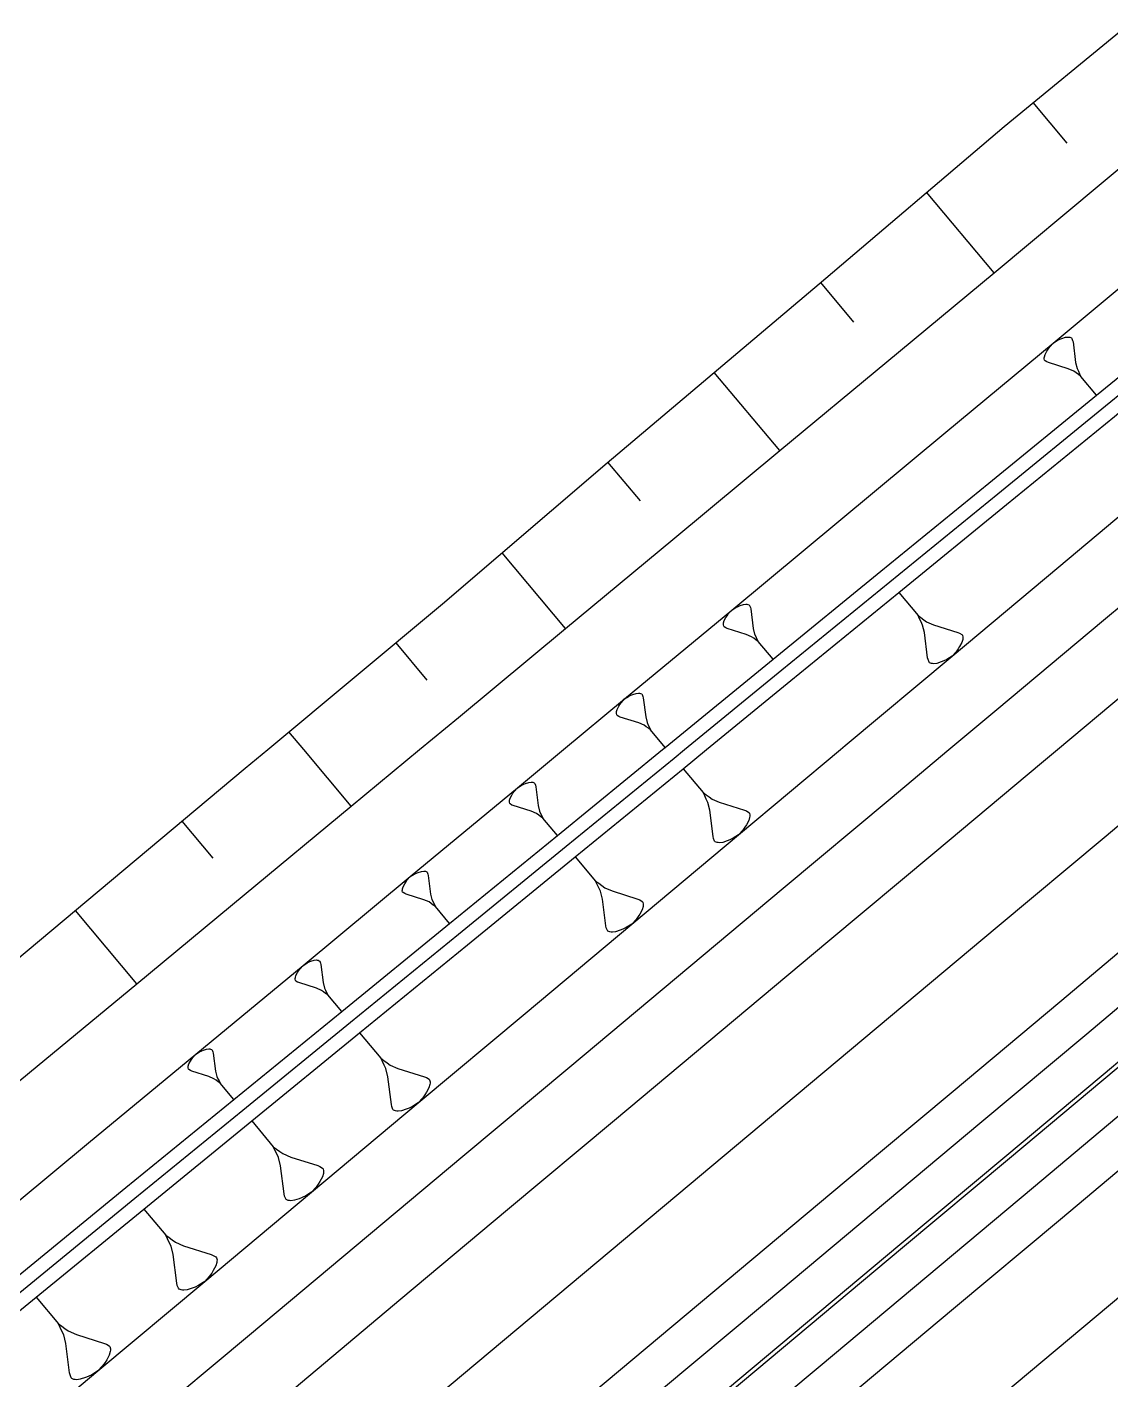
# Model space of a CAD drawing. Extents: x 386614 to 387594, y 803230 to 804419.
# Drawn here: x 386760.57 to 386799.49, y 803377.35 to 803425.96 of the extents above; entities that cross this region are included whole.
import ezdxf

# ---------------------------------------------------------------- set-up
doc = ezdxf.new("R2010")
doc.units = 0
doc.layers.get('0').update_dxf_attribs({"linetype": 'CONTINUOUS'})

msp = doc.modelspace()

# ---------------------------------------------------------------- linework, layer by layer
at = {"color": 7}
for p, q in [((386797.9102, 803421.7898), (386796.6892, 803423.2481)), ((386795.2883, 803417.1326), (386792.8674, 803420.0241)), ((386790.2556, 803415.355), (386789.0669, 803416.7747)), ((386797.4068, 803414.6024), (386797.5577, 803414.696)), ((386797.5577, 803414.696), (386797.6508, 803414.7412)), ((386797.6508, 803414.7412), (386797.7247, 803414.7703)), ((386797.7247, 803414.7703), (386797.8532, 803414.8124)), ((386797.8532, 803414.8124), (386797.9432, 803414.8223)), ((386797.9432, 803414.8223), (386797.9786, 803414.8191)), ((386797.9786, 803414.8191), (386798.0139, 803414.816)), ((386798.0139, 803414.816), (386798.0654, 803414.7936)), ((386798.0654, 803414.7936), (386798.0815, 803414.7744)), ((386798.0815, 803414.7744), (386798.1107, 803414.7005)), ((386798.1107, 803414.7005), (386798.1236, 803414.6458)), ((386797.1215, 803414.1998), (386797.1856, 803414.3189)), ((386797.1856, 803414.3189), (386797.2272, 803414.3866)), ((386797.2272, 803414.3866), (386797.2881, 803414.4703)), ((386797.2881, 803414.4703), (386797.4068, 803414.6024)), ((386798.1236, 803414.6458), (386798.2186, 803413.9066)), ((386797.0897, 803414.0422), (386797.0929, 803414.0776)), ((386797.1027, 803413.9876), (386797.0897, 803414.0422)), ((386797.0929, 803414.0776), (386797.096, 803414.113)), ((386797.096, 803414.113), (386797.1215, 803414.1998)), ((386797.1188, 803413.9683), (386797.1027, 803413.9876)), ((386797.1865, 803413.9267), (386797.1188, 803413.9683)), ((386797.238, 803413.9043), (386797.1865, 803413.9267)), ((386797.949, 803413.6809), (386797.238, 803413.9043)), ((386798.2186, 803413.9066), (386798.2705, 803413.6881)), ((386787.5991, 803410.7391), (386785.2445, 803413.5513)), ((386798.155, 803413.5913), (386797.949, 803413.6809)), ((386798.2387, 803413.5304), (386798.155, 803413.5913)), ((386798.3225, 803413.4695), (386798.2387, 803413.5304)), ((386798.2705, 803413.6881), (386798.3158, 803413.5949)), ((386798.3158, 803413.5949), (386798.361, 803413.5018)), ((386798.4062, 803413.4086), (386798.3225, 803413.4695)), ((386798.361, 803413.5018), (386798.4062, 803413.4086)), ((386798.9704, 803412.7348), (386798.4062, 803413.4086)), ((386782.5887, 803408.9347), (386781.4246, 803410.3251)), ((386779.9057, 803404.3506), (386777.6303, 803407.0682)), ((386791.8678, 803405.6407), (386792.5585, 803404.8156)), ((386785.7589, 803404.8888), (386785.8713, 803405.014)), ((386785.8713, 803405.014), (386786.0144, 803405.1027)), ((386786.0144, 803405.1027), (386786.1026, 803405.1456)), ((386786.1026, 803405.1456), (386786.1727, 803405.1732)), ((386786.1727, 803405.1732), (386786.2945, 803405.2131)), ((386786.2945, 803405.2131), (386786.3798, 803405.2224)), ((386786.3798, 803405.2224), (386786.4133, 803405.2195)), ((386786.4133, 803405.2195), (386786.4469, 803405.2165)), ((386786.4469, 803405.2165), (386786.4957, 803405.1953)), ((386786.4957, 803405.1953), (386786.511, 803405.177)), ((386786.511, 803405.177), (386786.5385, 803405.107)), ((386786.5385, 803405.107), (386786.5509, 803405.0552)), ((386786.5509, 803405.0552), (386786.6409, 803404.3545)), ((386785.5708, 803404.483), (386785.5738, 803404.5166)), ((386785.5738, 803404.5166), (386785.5768, 803404.5501)), ((386785.5768, 803404.5501), (386785.601, 803404.6324)), ((386785.601, 803404.6324), (386785.6617, 803404.7453)), ((386785.6617, 803404.7453), (386785.7011, 803404.8094)), ((386785.7011, 803404.8094), (386785.7589, 803404.8888)), ((386792.5585, 803404.8156), (386792.661, 803404.7411)), ((386792.6139, 803404.7016), (386792.5585, 803404.8156)), ((386792.6693, 803404.5876), (386792.6139, 803404.7016)), ((386792.661, 803404.7411), (386792.7636, 803404.6665)), ((386792.7246, 803404.4736), (386792.6693, 803404.5876)), ((386792.7636, 803404.6665), (386792.8661, 803404.592)), ((386792.8661, 803404.592), (386793.1183, 803404.4823)), ((386785.5831, 803404.4313), (386785.5708, 803404.483)), ((386785.5984, 803404.413), (386785.5831, 803404.4313)), ((386785.6625, 803404.3735), (386785.5984, 803404.413)), ((386785.7113, 803404.3523), (386785.6625, 803404.3735)), ((386786.3853, 803404.1405), (386785.7113, 803404.3523)), ((386786.5806, 803404.0556), (386786.3853, 803404.1405)), ((386786.66, 803403.9979), (386786.5806, 803404.0556)), ((386786.6409, 803404.3545), (386786.6901, 803404.1473)), ((386786.7393, 803403.9402), (386786.66, 803403.9979)), ((386786.6901, 803404.1473), (386786.733, 803404.059)), ((386786.733, 803404.059), (386786.7758, 803403.9708)), ((386792.7882, 803404.206), (386792.7246, 803404.4736)), ((386792.9045, 803403.301), (386792.7882, 803404.206)), ((386793.1183, 803404.4823), (386793.9888, 803404.2088)), ((386793.9888, 803404.2088), (386794.0518, 803404.1814)), ((386794.0518, 803404.1814), (386794.1346, 803404.1304)), ((386794.1346, 803404.1304), (386794.1544, 803404.1068)), ((386794.1544, 803404.1068), (386794.1703, 803404.04)), ((386794.1703, 803404.04), (386794.1664, 803403.9967)), ((386774.9374, 803402.496), (386773.8172, 803403.8339)), ((386786.8187, 803403.8825), (386786.7393, 803403.9402)), ((386786.7758, 803403.9708), (386786.8187, 803403.8825)), ((386787.3535, 803403.2437), (386786.8187, 803403.8825)), ((386793.9274, 803403.5159), (386793.7821, 803403.3542)), ((386794.002, 803403.6184), (386793.9274, 803403.5159)), ((386794.0529, 803403.7012), (386794.002, 803403.6184)), ((386794.1313, 803403.847), (386794.0529, 803403.7012)), ((386794.1626, 803403.9534), (386794.1313, 803403.847)), ((386794.1664, 803403.9967), (386794.1626, 803403.9534)), ((386792.9204, 803403.2341), (386792.9045, 803403.301)), ((386792.956, 803403.1436), (386792.9204, 803403.2341)), ((386792.9758, 803403.1201), (386792.956, 803403.1436)), ((386793.0388, 803403.0927), (386792.9758, 803403.1201)), ((386793.0821, 803403.0888), (386793.0388, 803403.0927)), ((386793.1254, 803403.085), (386793.0821, 803403.0888)), ((386793.2356, 803403.097), (386793.1254, 803403.085)), ((386793.3929, 803403.1486), (386793.2356, 803403.097)), ((386793.4834, 803403.1842), (386793.3929, 803403.1486)), ((386793.5974, 803403.2396), (386793.4834, 803403.1842)), ((386793.7821, 803403.3542), (386793.5974, 803403.2396)), ((386781.818, 803401.5562), (386781.8568, 803401.6192)), ((386781.8568, 803401.6192), (386781.9136, 803401.6973)), ((386781.9136, 803401.6973), (386782.0241, 803401.8203)), ((386782.0241, 803401.8203), (386782.1648, 803401.9076)), ((386782.1648, 803401.9076), (386782.2515, 803401.9497)), ((386782.2515, 803401.9497), (386782.3204, 803401.9768)), ((386782.3204, 803401.9768), (386782.4401, 803402.016)), ((386782.4401, 803402.016), (386782.524, 803402.0252)), ((386782.524, 803402.0252), (386782.557, 803402.0223)), ((386782.557, 803402.0223), (386782.5899, 803402.0194)), ((386782.5899, 803402.0194), (386782.6379, 803401.9985)), ((386782.6379, 803401.9985), (386782.6529, 803401.9806)), ((386782.6529, 803401.9806), (386782.6801, 803401.9117)), ((386782.6801, 803401.9117), (386782.6922, 803401.8608)), ((386782.6922, 803401.8608), (386782.7806, 803401.172)), ((386797.5647, 803400), (386800, 803402.039)), ((386781.7287, 803401.2984), (386781.7317, 803401.3313)), ((386781.7408, 803401.2475), (386781.7287, 803401.2984)), ((386781.7317, 803401.3313), (386781.7346, 803401.3643)), ((386781.7346, 803401.3643), (386781.7584, 803401.4452)), ((386781.7559, 803401.2295), (386781.7408, 803401.2475)), ((386781.8189, 803401.1907), (386781.7559, 803401.2295)), ((386781.7584, 803401.4452), (386781.818, 803401.5562)), ((386781.8669, 803401.1698), (386781.8189, 803401.1907)), ((386782.5294, 803400.9617), (386781.8669, 803401.1698)), ((386782.7806, 803401.172), (386782.829, 803400.9683)), ((386770.506, 803400), (386769.9731, 803400.6366)), ((386782.7214, 803400.8782), (386782.5294, 803400.9617)), ((386782.7994, 803400.8215), (386782.7214, 803400.8782)), ((386782.8774, 803400.7647), (386782.7994, 803400.8215)), ((386782.829, 803400.9683), (386782.8712, 803400.8816)), ((386782.8712, 803400.8816), (386782.9133, 803400.7948)), ((386782.9555, 803400.708), (386782.8774, 803400.7647)), ((386782.9133, 803400.7948), (386782.9555, 803400.708)), ((386783.4812, 803400.08), (386782.9555, 803400.708)), ((386772.2086, 803397.9665), (386770.506, 803400)), ((386784.1232, 803399.3133), (386784.8418, 803398.455)), ((386778.176, 803398.6278), (386778.3143, 803398.7135)), ((386778.3143, 803398.7135), (386778.3996, 803398.755)), ((386778.3996, 803398.755), (386778.4673, 803398.7817)), ((386778.4673, 803398.7817), (386778.5851, 803398.8202)), ((386778.5851, 803398.8202), (386778.6676, 803398.8293)), ((386778.6676, 803398.8293), (386778.7, 803398.8264)), ((386778.7, 803398.8264), (386778.7324, 803398.8235)), ((386778.7324, 803398.8235), (386778.7796, 803398.803)), ((386778.7796, 803398.803), (386778.7944, 803398.7854)), ((386778.7944, 803398.7854), (386778.821, 803398.7177)), ((386778.821, 803398.7177), (386778.8329, 803398.6676)), ((386778.8329, 803398.6676), (386778.92, 803397.9902)), ((386777.8884, 803398.1469), (386777.8913, 803398.1793)), ((386777.8913, 803398.1793), (386777.9147, 803398.2589)), ((386777.9147, 803398.2589), (386777.9733, 803398.368)), ((386777.9733, 803398.368), (386778.0115, 803398.43)), ((386778.0115, 803398.43), (386778.0673, 803398.5067)), ((386778.0673, 803398.5067), (386778.176, 803398.6278)), ((386784.8418, 803398.455), (386784.9484, 803398.3774)), ((386784.8994, 803398.3364), (386784.8418, 803398.455)), ((386784.957, 803398.2178), (386784.8994, 803398.3364)), ((386784.9484, 803398.3774), (386785.0551, 803398.2999)), ((386785.0146, 803398.0991), (386784.957, 803398.2178)), ((386785.0551, 803398.2999), (386785.1617, 803398.2223)), ((386785.1617, 803398.2223), (386785.4241, 803398.1083)), ((386777.8855, 803398.1145), (386777.8884, 803398.1469)), ((386777.8974, 803398.0644), (386777.8855, 803398.1145)), ((386777.9122, 803398.0468), (386777.8974, 803398.0644)), ((386777.9742, 803398.0086), (386777.9122, 803398.0468)), ((386778.0213, 803397.9881), (386777.9742, 803398.0086)), ((386778.6729, 803397.7833), (386778.0213, 803397.9881)), ((386778.8617, 803397.7013), (386778.6729, 803397.7833)), ((386778.9384, 803397.6455), (386778.8617, 803397.7013)), ((386778.92, 803397.9902), (386778.9676, 803397.7899)), ((386778.9676, 803397.7899), (386779.009, 803397.7046)), ((386779.009, 803397.7046), (386779.0504, 803397.6192)), ((386785.0807, 803397.8208), (386785.0146, 803398.0991)), ((386785.2017, 803396.8793), (386785.0807, 803397.8208)), ((386785.4241, 803398.1083), (386786.3297, 803397.8237)), ((386786.3297, 803397.8237), (386786.3953, 803397.7952)), ((386786.3953, 803397.7952), (386786.4814, 803397.7422)), ((386786.4814, 803397.7422), (386786.5019, 803397.7176)), ((386786.5019, 803397.7176), (386786.5185, 803397.6481)), ((386767.2469, 803396.104), (386766.135, 803397.4319)), ((386779.0152, 803397.5897), (386778.9384, 803397.6455)), ((386779.0919, 803397.5339), (386779.0152, 803397.5897)), ((386779.0504, 803397.6192), (386779.0919, 803397.5339)), ((386779.6089, 803396.9164), (386779.0919, 803397.5339)), ((386786.3434, 803397.2095), (386786.2659, 803397.1028)), ((386786.3964, 803397.2956), (386786.3434, 803397.2095)), ((386786.478, 803397.4473), (386786.3964, 803397.2956)), ((386786.5105, 803397.558), (386786.478, 803397.4473)), ((386786.5145, 803397.603), (386786.5105, 803397.558)), ((386786.5185, 803397.6481), (386786.5145, 803397.603)), ((386785.2182, 803396.8097), (386785.2017, 803396.8793)), ((386785.2553, 803396.7156), (386785.2182, 803396.8097)), ((386785.2758, 803396.6911), (386785.2553, 803396.7156)), ((386785.7098, 803396.7207), (386785.5461, 803396.6671)), ((386785.8039, 803396.7578), (386785.7098, 803396.7207)), ((386785.9225, 803396.8154), (386785.8039, 803396.7578)), ((386786.1147, 803396.9346), (386785.9225, 803396.8154)), ((386786.2659, 803397.1028), (386786.1147, 803396.9346)), ((386785.3414, 803396.6626), (386785.2758, 803396.6911)), ((386785.3865, 803396.6586), (386785.3414, 803396.6626)), ((386785.4315, 803396.6546), (386785.3865, 803396.6586)), ((386785.5461, 803396.6671), (386785.4315, 803396.6546)), ((386780.2509, 803396.1496), (386780.9834, 803395.2747)), ((386774.1652, 803395.2417), (386774.2201, 803395.3172)), ((386774.2201, 803395.3172), (386774.327, 803395.4363)), ((386774.327, 803395.4363), (386774.463, 803395.5206)), ((386774.463, 803395.5206), (386774.547, 803395.5614)), ((386774.547, 803395.5614), (386774.6136, 803395.5876)), ((386774.6136, 803395.5876), (386774.7295, 803395.6256)), ((386774.7295, 803395.6256), (386774.8106, 803395.6345)), ((386774.8106, 803395.6345), (386774.8425, 803395.6316)), ((386774.8425, 803395.6316), (386774.8744, 803395.6288)), ((386774.8744, 803395.6288), (386774.9208, 803395.6086)), ((386774.9208, 803395.6086), (386774.9353, 803395.5913)), ((386774.9353, 803395.5913), (386774.9616, 803395.5247)), ((386774.9616, 803395.5247), (386774.9733, 803395.4754)), ((386774.9733, 803395.4754), (386775.0589, 803394.809)), ((386780.9834, 803395.2747), (386781.0921, 803395.1956)), ((386781.0421, 803395.1538), (386780.9834, 803395.2747)), ((386774.0412, 803394.9313), (386774.0441, 803394.9632)), ((386774.053, 803394.882), (386774.0412, 803394.9313)), ((386774.0441, 803394.9632), (386774.0469, 803394.9951)), ((386774.0469, 803394.9951), (386774.0699, 803395.0734)), ((386774.0675, 803394.8647), (386774.053, 803394.882)), ((386774.1284, 803394.8271), (386774.0675, 803394.8647)), ((386774.0699, 803395.0734), (386774.1276, 803395.1807)), ((386774.1276, 803395.1807), (386774.1652, 803395.2417)), ((386774.1749, 803394.807), (386774.1284, 803394.8271)), ((386774.8159, 803394.6056), (386774.1749, 803394.807)), ((386775.0589, 803394.809), (386775.1057, 803394.612)), ((386781.1008, 803395.0328), (386781.0421, 803395.1538)), ((386781.0921, 803395.1956), (386781.2008, 803395.1166)), ((386781.1596, 803394.9119), (386781.1008, 803395.0328)), ((386781.227, 803394.6282), (386781.1596, 803394.9119)), ((386781.2008, 803395.1166), (386781.3095, 803395.0375)), ((386781.3095, 803395.0375), (386781.577, 803394.9212)), ((386781.577, 803394.9212), (386782.5002, 803394.6312)), ((386775.0015, 803394.5248), (386774.8159, 803394.6056)), ((386775.077, 803394.4699), (386775.0015, 803394.5248)), ((386775.1525, 803394.415), (386775.077, 803394.4699)), ((386775.1057, 803394.612), (386775.1465, 803394.5281)), ((386775.1465, 803394.5281), (386775.1872, 803394.4441)), ((386775.228, 803394.3602), (386775.1525, 803394.415)), ((386775.1872, 803394.4441), (386775.228, 803394.3602)), ((386775.7366, 803393.7527), (386775.228, 803394.3602)), ((386781.3503, 803393.6684), (386781.227, 803394.6282)), ((386782.5002, 803394.6312), (386782.567, 803394.6021)), ((386782.567, 803394.6021), (386782.6548, 803394.548)), ((386782.6845, 803394.3603), (386782.6513, 803394.2475)), ((386782.6548, 803394.548), (386782.6757, 803394.523)), ((386782.6757, 803394.523), (386782.6926, 803394.4521)), ((386782.6885, 803394.4062), (386782.6845, 803394.3603)), ((386782.6926, 803394.4521), (386782.6885, 803394.4062)), ((386764.5081, 803391.5864), (386762.3017, 803394.2217)), ((386782.4351, 803393.8963), (386782.281, 803393.7248)), ((386782.5141, 803394.005), (386782.4351, 803393.8963)), ((386782.5682, 803394.0928), (386782.5141, 803394.005)), ((386782.6513, 803394.2475), (386782.5682, 803394.0928)), ((386781.3671, 803393.5975), (386781.3503, 803393.6684)), ((386781.4049, 803393.5016), (386781.3671, 803393.5975)), ((386781.4259, 803393.4766), (386781.4049, 803393.5016)), ((386781.4927, 803393.4475), (386781.4259, 803393.4766)), ((386781.5386, 803393.4434), (386781.4927, 803393.4475)), ((386781.5846, 803393.4394), (386781.5386, 803393.4434)), ((386781.7014, 803393.4522), (386781.5846, 803393.4394)), ((386781.8683, 803393.5068), (386781.7014, 803393.4522)), ((386781.9642, 803393.5446), (386781.8683, 803393.5068)), ((386782.0851, 803393.6033), (386781.9642, 803393.5446)), ((386782.281, 803393.7248), (386782.0851, 803393.6033)), ((386770.611, 803392.3288), (386770.6937, 803392.3689)), ((386770.6937, 803392.3689), (386770.7592, 803392.3947)), ((386770.7592, 803392.3947), (386770.8732, 803392.432)), ((386770.8732, 803392.432), (386770.953, 803392.4408)), ((386770.953, 803392.4408), (386770.9844, 803392.438)), ((386770.9844, 803392.438), (386771.0158, 803392.4352)), ((386771.0158, 803392.4352), (386771.0615, 803392.4154)), ((386771.0615, 803392.4154), (386771.0758, 803392.3983)), ((386771.0758, 803392.3983), (386771.1016, 803392.3327)), ((386771.1016, 803392.3327), (386771.1131, 803392.2843)), ((386770.2015, 803391.8116), (386770.2242, 803391.8886)), ((386770.2242, 803391.8886), (386770.281, 803391.9943)), ((386770.281, 803391.9943), (386770.3179, 803392.0543)), ((386770.3179, 803392.0543), (386770.3719, 803392.1286)), ((386770.3719, 803392.1286), (386770.4772, 803392.2457)), ((386770.4772, 803392.2457), (386770.611, 803392.3288)), ((386771.1131, 803392.2843), (386771.1974, 803391.6285)), ((386770.196, 803391.7488), (386770.1988, 803391.7802)), ((386770.2075, 803391.7004), (386770.196, 803391.7488)), ((386770.1988, 803391.7802), (386770.2015, 803391.8116)), ((386770.2218, 803391.6833), (386770.2075, 803391.7004)), ((386770.2818, 803391.6463), (386770.2218, 803391.6833)), ((386770.3275, 803391.6265), (386770.2818, 803391.6463)), ((386770.9582, 803391.4283), (386770.3275, 803391.6265)), ((386771.141, 803391.3488), (386770.9582, 803391.4283)), ((386771.1974, 803391.6285), (386771.2434, 803391.4346)), ((386771.2434, 803391.4346), (386771.2836, 803391.352)), ((386771.2152, 803391.2948), (386771.141, 803391.3488)), ((386771.2895, 803391.2408), (386771.2152, 803391.2948)), ((386771.2836, 803391.352), (386771.3237, 803391.2694)), ((386771.3638, 803391.1868), (386771.2895, 803391.2408)), ((386771.3237, 803391.2694), (386771.3638, 803391.1868)), ((386771.8643, 803390.589), (386771.3638, 803391.1868)), ((386772.5063, 803389.8222), (386773.2666, 803388.9141)), ((386766.4698, 803388.8677), (386766.523, 803388.9408)), ((386766.523, 803388.9408), (386766.6266, 803389.0562)), ((386766.6266, 803389.0562), (386766.7583, 803389.1379)), ((386766.7583, 803389.1379), (386766.8397, 803389.1774)), ((386766.8397, 803389.1774), (386766.9042, 803389.2028)), ((386766.9042, 803389.2028), (386767.0164, 803389.2396)), ((386767.0164, 803389.2396), (386767.095, 803389.2482)), ((386767.095, 803389.2482), (386767.1259, 803389.2454)), ((386767.1259, 803389.2454), (386767.1568, 803389.2427)), ((386767.1568, 803389.2427), (386767.2017, 803389.2231)), ((386767.2017, 803389.2231), (386767.2158, 803389.2063)), ((386767.2158, 803389.2063), (386767.2412, 803389.1418)), ((386767.2412, 803389.1418), (386767.2526, 803389.0941)), ((386767.2526, 803389.0941), (386767.3355, 803388.4486)), ((386766.3497, 803388.567), (386766.3525, 803388.5979)), ((386766.3611, 803388.5193), (386766.3497, 803388.567)), ((386766.3525, 803388.5979), (386766.3552, 803388.6288)), ((386766.3552, 803388.6288), (386766.3775, 803388.7046)), ((386766.3752, 803388.5025), (386766.3611, 803388.5193)), ((386766.4342, 803388.4661), (386766.3752, 803388.5025)), ((386766.3775, 803388.7046), (386766.4334, 803388.8087)), ((386766.4334, 803388.8087), (386766.4698, 803388.8677)), ((386766.4792, 803388.4466), (386766.4342, 803388.4661)), ((386767.1001, 803388.2515), (386766.4792, 803388.4466)), ((386767.3355, 803388.4486), (386767.3808, 803388.2577)), ((386773.2666, 803388.9141), (386773.3795, 803388.832)), ((386773.3276, 803388.7885), (386773.2666, 803388.9141)), ((386773.3885, 803388.663), (386773.3276, 803388.7885)), ((386773.3795, 803388.832), (386773.4923, 803388.7499)), ((386773.4495, 803388.5375), (386773.3885, 803388.663)), ((386773.5195, 803388.243), (386773.4495, 803388.5375)), ((386773.4923, 803388.7499), (386773.6052, 803388.6679)), ((386773.6052, 803388.6679), (386773.8828, 803388.5472)), ((386773.8828, 803388.5472), (386774.8411, 803388.2461)), ((386767.28, 803388.1733), (386767.1001, 803388.2515)), ((386767.3531, 803388.1201), (386767.28, 803388.1733)), ((386767.4262, 803388.0669), (386767.3531, 803388.1201)), ((386767.3808, 803388.2577), (386767.4203, 803388.1764)), ((386767.4203, 803388.1764), (386767.4598, 803388.0951)), ((386767.4993, 803388.0138), (386767.4262, 803388.0669)), ((386767.4598, 803388.0951), (386767.4993, 803388.0138)), ((386767.992, 803387.4253), (386767.4993, 803388.0138)), ((386773.6475, 803387.2467), (386773.5195, 803388.243)), ((386774.8411, 803388.2461), (386774.9105, 803388.2159)), ((386774.9105, 803388.2159), (386775.0016, 803388.1598)), ((386775.0324, 803387.9649), (386774.998, 803387.8478)), ((386775.0016, 803388.1598), (386775.0233, 803388.1338)), ((386775.0233, 803388.1338), (386775.0408, 803388.0602)), ((386775.0366, 803388.0125), (386775.0324, 803387.9649)), ((386775.0408, 803388.0602), (386775.0366, 803388.0125)), ((386774.7735, 803387.4833), (386774.6136, 803387.3053)), ((386774.8556, 803387.5961), (386774.7735, 803387.4833)), ((386774.9117, 803387.6873), (386774.8556, 803387.5961)), ((386774.998, 803387.8478), (386774.9117, 803387.6873)), ((386773.665, 803387.1731), (386773.6475, 803387.2467)), ((386773.7042, 803387.0735), (386773.665, 803387.1731)), ((386773.7259, 803387.0476), (386773.7042, 803387.0735)), ((386773.7953, 803387.0174), (386773.7259, 803387.0476)), ((386773.843, 803387.0132), (386773.7953, 803387.0174)), ((386773.8907, 803387.009), (386773.843, 803387.0132)), ((386774.012, 803387.0222), (386773.8907, 803387.009)), ((386774.1851, 803387.079), (386774.012, 803387.0222)), ((386774.2847, 803387.1182), (386774.1851, 803387.079)), ((386774.4102, 803387.1791), (386774.2847, 803387.1182)), ((386774.6136, 803387.3053), (386774.4102, 803387.1791)), ((386768.634, 803386.6586), (386769.4083, 803385.7337)), ((386769.4083, 803385.7337), (386769.5232, 803385.6502)), ((386769.4703, 803385.6059), (386769.4083, 803385.7337)), ((386769.5324, 803385.4781), (386769.4703, 803385.6059)), ((386769.5232, 803385.6502), (386769.6381, 803385.5666)), ((386769.6381, 803385.5666), (386769.753, 803385.483)), ((386769.5945, 803385.3503), (386769.5324, 803385.4781)), ((386769.6658, 803385.0504), (386769.5945, 803385.3503)), ((386769.7961, 803384.0359), (386769.6658, 803385.0504)), ((386769.753, 803385.483), (386770.0357, 803385.3601)), ((386770.0357, 803385.3601), (386771.0115, 803385.0535)), ((386771.0115, 803385.0535), (386771.0822, 803385.0228)), ((386771.0822, 803385.0228), (386771.175, 803384.9657)), ((386771.1713, 803384.648), (386771.0834, 803384.4845)), ((386771.2063, 803384.7672), (386771.1713, 803384.648)), ((386771.175, 803384.9657), (386771.1971, 803384.9392)), ((386771.1971, 803384.9392), (386771.2149, 803384.8643)), ((386771.2106, 803384.8157), (386771.2063, 803384.7672)), ((386771.2149, 803384.8643), (386771.2106, 803384.8157)), ((386770.7799, 803384.0955), (386770.5728, 803383.9671)), ((386770.9427, 803384.2768), (386770.7799, 803384.0955)), ((386771.0263, 803384.3917), (386770.9427, 803384.2768)), ((386771.0834, 803384.4845), (386771.0263, 803384.3917)), ((386769.8139, 803383.9609), (386769.7961, 803384.0359)), ((386769.8538, 803383.8595), (386769.8139, 803383.9609)), ((386769.876, 803383.8331), (386769.8538, 803383.8595)), ((386769.9466, 803383.8024), (386769.876, 803383.8331)), ((386769.9952, 803383.7981), (386769.9466, 803383.8024)), ((386770.0437, 803383.7938), (386769.9952, 803383.7981)), ((386770.1672, 803383.8073), (386770.0437, 803383.7938)), ((386770.3436, 803383.865), (386770.1672, 803383.8073)), ((386770.445, 803383.905), (386770.3436, 803383.865)), ((386770.5728, 803383.9671), (386770.445, 803383.905)), ((386764.7617, 803383.4949), (386765.5499, 803382.5534)), ((386765.5499, 803382.5534), (386765.6669, 803382.4684)), ((386765.6131, 803382.4233), (386765.5499, 803382.5534)), ((386765.6763, 803382.2932), (386765.6131, 803382.4233)), ((386765.6669, 803382.4684), (386765.7838, 803382.3833)), ((386765.7394, 803382.1631), (386765.6763, 803382.2932)), ((386765.812, 803381.8578), (386765.7394, 803382.1631)), ((386765.7838, 803382.3833), (386765.9008, 803382.2982)), ((386765.9008, 803382.2982), (386766.1886, 803382.1731)), ((386766.1886, 803382.1731), (386767.182, 803381.861)), ((386765.9447, 803380.825), (386765.812, 803381.8578)), ((386767.182, 803381.861), (386767.2539, 803381.8297)), ((386767.2539, 803381.8297), (386767.3484, 803381.7715)), ((386767.3484, 803381.7715), (386767.3709, 803381.7446)), ((386767.3709, 803381.7446), (386767.3891, 803381.6683)), ((386767.3891, 803381.6683), (386767.3847, 803381.6189)), ((386767.197, 803381.1872), (386767.112, 803381.0703)), ((386767.2552, 803381.2817), (386767.197, 803381.1872)), ((386767.3447, 803381.4481), (386767.2552, 803381.2817)), ((386767.3803, 803381.5695), (386767.3447, 803381.4481)), ((386767.3847, 803381.6189), (386767.3803, 803381.5695)), ((386765.9628, 803380.7487), (386765.9447, 803380.825)), ((386766.0035, 803380.6455), (386765.9628, 803380.7487)), ((386766.6053, 803380.6918), (386766.502, 803380.6511)), ((386766.7354, 803380.755), (386766.6053, 803380.6918)), ((386766.9462, 803380.8857), (386766.7354, 803380.755)), ((386767.112, 803381.0703), (386766.9462, 803380.8857)), ((386760.8893, 803380.3312), (386761.6915, 803379.3731)), ((386766.026, 803380.6186), (386766.0035, 803380.6455)), ((386766.0979, 803380.5873), (386766.026, 803380.6186)), ((386766.1473, 803380.5829), (386766.0979, 803380.5873)), ((386766.1968, 803380.5785), (386766.1473, 803380.5829)), ((386766.3225, 803380.5923), (386766.1968, 803380.5785)), ((386766.502, 803380.6511), (386766.3225, 803380.5923)), ((386761.6915, 803379.3731), (386761.8106, 803379.2865)), ((386761.7558, 803379.2407), (386761.6915, 803379.3731)), ((386761.8201, 803379.1083), (386761.7558, 803379.2407)), ((386761.8106, 803379.2865), (386761.9296, 803379.2)), ((386761.8844, 803378.9759), (386761.8201, 803379.1083)), ((386761.9583, 803378.6652), (386761.8844, 803378.9759)), ((386761.9296, 803379.2), (386762.0487, 803379.1134)), ((386762.0487, 803379.1134), (386762.3415, 803378.9861)), ((386762.3415, 803378.9861), (386763.3525, 803378.6684)), ((386762.0933, 803377.6142), (386761.9583, 803378.6652)), ((386763.3525, 803378.6684), (386763.4257, 803378.6366)), ((386763.4257, 803378.6366), (386763.5218, 803378.5774)), ((386763.518, 803378.2483), (386763.427, 803378.0789)), ((386763.5543, 803378.3718), (386763.518, 803378.2483)), ((386763.5218, 803378.5774), (386763.5447, 803378.55)), ((386763.5447, 803378.55), (386763.5632, 803378.4724)), ((386763.5587, 803378.4221), (386763.5543, 803378.3718)), ((386763.5632, 803378.4724), (386763.5587, 803378.4221)), ((386763.2812, 803377.8637), (386763.1125, 803377.6759)), ((386763.3677, 803377.9828), (386763.2812, 803377.8637)), ((386763.427, 803378.0789), (386763.3677, 803377.9828)), ((386762.1117, 803377.5365), (386762.0933, 803377.6142)), ((386762.1531, 803377.4315), (386762.1117, 803377.5365)), ((386762.176, 803377.4041), (386762.1531, 803377.4315)), ((386762.2492, 803377.3723), (386762.176, 803377.4041)), ((386762.2995, 803377.3678), (386762.2492, 803377.3723)), ((386762.3498, 803377.3633), (386762.2995, 803377.3678)), ((386762.4778, 803377.3774), (386762.3498, 803377.3633)), ((386762.6605, 803377.4372), (386762.4778, 803377.3774)), ((386762.7655, 803377.4786), (386762.6605, 803377.4372)), ((386762.8979, 803377.5429), (386762.7655, 803377.4786)), ((386763.1125, 803377.6759), (386762.8979, 803377.5429))]:
    msp.add_line(p, q, dxfattribs=at)
at = {"color": 1, "linetype": 'CONTINUOUS'}
for points in [[(386769.2074, 803400), (386775.489, 803405.24), (386781.401, 803410.305), (386789.013, 803416.729), (386795.65, 803422.383), (386800, 803425.9576)], [(386783.3833, 803400), (386783.4812, 803400.08), (386787.3535, 803403.2437), (386791.2258, 803406.4074), (386795.0981, 803409.5711), (386798.9704, 803412.7348), (386800, 803413.5759)], [(386789.776, 803400), (386789.9484, 803400.1444), (386793.7821, 803403.3542), (386797.6159, 803406.5639), (386800, 803408.5601)], [(386700, 803331.8819), (386702.1612, 803333.6446), (386706.0349, 803336.8067), (386708.2639, 803338.6273), (386709.9074, 803339.9701), (386713.7797, 803343.1338), (386717.652, 803346.2975), (386721.5243, 803349.4611), (386725.3967, 803352.6248), (386729.269, 803355.7885), (386733.1413, 803358.9522), (386737.0136, 803362.1159), (386740.8859, 803365.2795), (386744.7582, 803368.4432), (386748.6305, 803371.6069), (386752.5028, 803374.7706), (386756.3751, 803377.9343), (386760.2474, 803381.0979), (386764.1197, 803384.2616), (386767.992, 803387.4253), (386771.8643, 803390.589), (386775.7366, 803393.7527), (386779.6089, 803396.9164), (386783.3833, 803400)], [(386700, 803342.2459), (386702.196, 803344.062), (386707.956, 803348.739), (386719.08, 803358.09), (386727.244, 803364.974), (386734.502, 803370.992), (386739.66, 803375.319), (386751.981, 803385.626), (386760.123, 803392.401), (386768.403, 803399.329), (386769.2074, 803400)], [(386759.2788, 803374.4662), (386763.1125, 803377.6759), (386766.9462, 803380.8857), (386770.7799, 803384.0955), (386774.6136, 803387.3053), (386778.4473, 803390.5151), (386782.281, 803393.7248), (386786.1147, 803396.9346), (386789.776, 803400)], [(386757.407, 803353.3357), (386761.2407, 803356.5455), (386765.0744, 803359.7553), (386768.9081, 803362.965), (386772.7418, 803366.1748), (386776.5755, 803369.3846), (386780.4092, 803372.5944), (386784.2429, 803375.8041), (386788.0766, 803379.0139), (386791.9104, 803382.2237), (386795.7441, 803385.4335), (386799.5778, 803388.6433), (386800, 803388.9968)], [(386757.5033, 803353.2207), (386761.337, 803356.4305), (386765.1707, 803359.6402), (386769.0044, 803362.85), (386772.8381, 803366.0598), (386776.6718, 803369.2696), (386780.5055, 803372.4794), (386784.3392, 803375.6891), (386788.1729, 803378.8989), (386792.0066, 803382.1087), (386795.8404, 803385.3185), (386799.6741, 803388.5282), (386800, 803388.8011)]]:
    msp.add_lwpolyline(points, dxfattribs=at)
at = {"color": 7, "linetype": 'CONTINUOUS'}
for points in [[(386774.661, 803400), (386776.0576, 803401.158), (386779.9057, 803404.3506), (386783.7529, 803407.5443), (386787.5991, 803410.7391), (386791.4442, 803413.9352), (386795.2883, 803417.1326), (386799.1312, 803420.3315), (386800, 803421.0553)], [(386779.83, 803400), (386782.0241, 803401.8203), (386785.8713, 803405.014), (386789.7175, 803408.2089), (386793.5627, 803411.405), (386797.4068, 803414.6024), (386800, 803416.761)], [(386784.1735, 803400), (386787.6745, 803402.8603), (386791.5468, 803406.024), (386795.4191, 803409.1877), (386799.2914, 803412.3514), (386800, 803412.9303)], [(386784.9637, 803400), (386787.9955, 803402.477), (386791.8678, 803405.6407), (386795.7401, 803408.8043), (386799.6124, 803411.968), (386800, 803412.2847)], [(386700, 803334.0588), (386701.0748, 803334.9423), (386704.9356, 803338.1197), (386707.1571, 803339.9493), (386708.795, 803341.2988), (386712.6537, 803344.4787), (386716.5121, 803347.659), (386720.3701, 803350.8398), (386724.2276, 803354.0211), (386728.0848, 803357.2029), (386731.9414, 803360.3853), (386735.7976, 803363.5682), (386739.6532, 803366.7518), (386743.5084, 803369.936), (386747.363, 803373.1208), (386751.217, 803376.3063), (386755.0704, 803379.4926), (386758.9231, 803382.6796), (386762.7752, 803385.8675), (386766.6266, 803389.0562), (386770.4772, 803392.2457), (386774.327, 803395.4363), (386778.176, 803398.6278), (386779.83, 803400)], [(386700, 803338.3315), (386702.8172, 803340.6499), (386705.0386, 803342.4796), (386706.6765, 803343.8291), (386710.5353, 803347.0089), (386714.3937, 803350.1892), (386718.2516, 803353.37), (386722.1092, 803356.5513), (386725.9663, 803359.7331), (386729.823, 803362.9155), (386733.6791, 803366.0985), (386737.5348, 803369.282), (386741.3899, 803372.4662), (386745.2445, 803375.651), (386749.0985, 803378.8366), (386752.9519, 803382.0229), (386756.8047, 803385.2099), (386760.6567, 803388.3977), (386764.5081, 803391.5864), (386768.3587, 803394.776), (386772.2086, 803397.9665), (386774.661, 803400)], [(386756.6961, 803377.5509), (386760.5684, 803380.7146), (386764.4407, 803383.8783), (386768.313, 803387.0419), (386772.1853, 803390.2056), (386776.0576, 803393.3693), (386779.9299, 803396.533), (386783.8022, 803399.6967), (386784.1735, 803400)], [(386757.017, 803377.1675), (386760.8893, 803380.3312), (386764.7617, 803383.4949), (386768.634, 803386.6586), (386772.5063, 803389.8222), (386776.3786, 803392.9859), (386780.2509, 803396.1496), (386784.1232, 803399.3133), (386784.9637, 803400)], [(386758.6548, 803367.4227), (386762.4885, 803370.6325), (386766.3222, 803373.8422), (386770.156, 803377.052), (386773.9897, 803380.2618), (386777.8234, 803383.4716), (386781.6571, 803386.6813), (386785.4908, 803389.8911), (386789.3245, 803393.1009), (386793.1582, 803396.3107), (386796.9919, 803399.5205), (386797.5647, 803400)], [(386757.068, 803361.5293), (386760.9017, 803364.7391), (386764.7354, 803367.9489), (386768.5691, 803371.1586), (386772.4028, 803374.3684), (386776.2365, 803377.5782), (386780.0702, 803380.788), (386783.9039, 803383.9977), (386787.7376, 803387.2075), (386791.5714, 803390.4173), (386795.4051, 803393.6271), (386799.2388, 803396.8369), (386800, 803397.4742)], [(386759.3148, 803358.8457), (386763.1485, 803362.0555), (386766.9822, 803365.2653), (386770.8159, 803368.475), (386774.6496, 803371.6848), (386778.4834, 803374.8946), (386782.3171, 803378.1044), (386786.1508, 803381.3141), (386789.9845, 803384.5239), (386793.8182, 803387.7337), (386797.6519, 803390.9435), (386800, 803392.9094)], [(386759.3328, 803351.0355), (386763.1665, 803354.2453), (386767.0003, 803357.455), (386770.834, 803360.6648), (386774.6677, 803363.8746), (386778.5014, 803367.0844), (386782.3351, 803370.2941), (386786.1688, 803373.5039), (386790.0025, 803376.7137), (386793.8362, 803379.9235), (386797.6699, 803383.1333), (386800, 803385.0841)], [(386757.746, 803345.1421), (386761.5797, 803348.3519), (386765.4134, 803351.5617), (386769.2471, 803354.7714), (386773.0808, 803357.9812), (386776.9145, 803361.191), (386780.7482, 803364.4008), (386784.5819, 803367.6105), (386788.4156, 803370.8203), (386792.2494, 803374.0301), (386796.0831, 803377.2399), (386799.9168, 803380.4497), (386800, 803380.5193)]]:
    msp.add_lwpolyline(points, dxfattribs=at)
at = {"color": 2, "linetype": 'CONTINUOUS'}
for points in [[(386793.6703, 803400), (386795.387, 803401.4373), (386799.2207, 803404.6471), (386800, 803405.2995)], [(386757.0499, 803369.3395), (386760.8837, 803372.5493), (386764.7174, 803375.7591), (386768.5511, 803378.9689), (386772.3848, 803382.1786), (386776.2185, 803385.3884), (386780.0522, 803388.5982), (386783.8859, 803391.808), (386787.7196, 803395.0178), (386791.5533, 803398.2275), (386793.6703, 803400)], [(386760.2777, 803357.6956), (386764.1115, 803360.9054), (386767.9452, 803364.1151), (386771.7789, 803367.3249), (386775.6126, 803370.5347), (386779.4463, 803373.7445), (386783.28, 803376.9543), (386787.1137, 803380.164), (386790.9474, 803383.3738), (386794.7811, 803386.5836), (386798.6148, 803389.7934), (386800, 803390.9531)], [(386758.3699, 803352.1856), (386762.2036, 803355.3954), (386766.0373, 803358.6051), (386769.871, 803361.8149), (386773.7047, 803365.0247), (386777.5384, 803368.2345), (386781.3722, 803371.4443), (386785.2059, 803374.654), (386789.0396, 803377.8638), (386792.8733, 803381.0736), (386796.707, 803384.2834), (386800, 803387.0404)]]:
    msp.add_lwpolyline(points, dxfattribs=at)
at = {"color": 3, "linetype": 'CONTINUOUS'}
msp.add_lwpolyline([(386759.3328, 803351.0355), (386763.1665, 803354.2453), (386767.0003, 803357.455), (386770.834, 803360.6648), (386774.6677, 803363.8746), (386778.5014, 803367.0844), (386782.3351, 803370.2941), (386786.1688, 803373.5039), (386790.0025, 803376.7137), (386793.8362, 803379.9235), (386797.6699, 803383.1333), (386800, 803385.0841)], dxfattribs=at)

doc.saveas('drawing.dxf')
